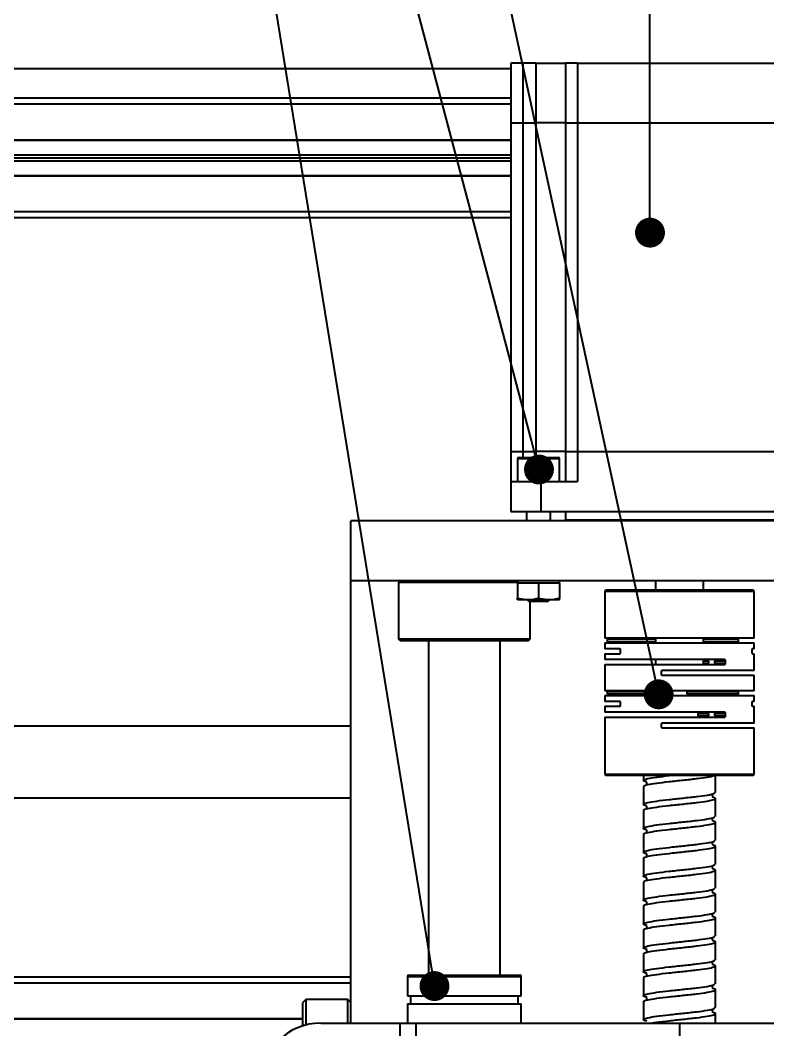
# Model space of a CAD drawing. Header units: millimetres. Extents: x -190 to 12889, y -227 to 3957.
# Drawn here: x 11036.4 to 11161.5, y 1406.6 to 1575.5 of the extents above; entities that cross this region are included whole.
import ezdxf
from ezdxf import colors
from ezdxf.entities.mleader import LeaderData, LeaderLine
from ezdxf.math import Vec2, Vec3

# ---------------------------------------------------------------- set-up
doc = ezdxf.new("R2010")
doc.units = ezdxf.units.MM
doc.header["$LTSCALE"] = 0.7
doc.layers.get('0').update_dxf_attribs({"color": 255})
doc.layers.add('DIM', color=94, linetype='Continuous', lineweight=25)
doc.styles.add('TCVN7824', font='tcvn+7284-2003r.ttf', dxfattribs={"height": 3.5})

# ---------------------------------------------------------------- blocks, each defined once
blk = doc.blocks.new('_Dot')
at = {"color": 0, "linetype": 'ByBlock', "lineweight": -2}
blk.add_line((-0.5, 0), (-1, 0), dxfattribs=at)
at = {"color": 0, "linetype": 'ByBlock', "const_width": 0.5}
blk.add_lwpolyline([(-0.25, 0, 1), (0.25, 0, 1)], format="xyb", close=True, dxfattribs=at)

msp = doc.modelspace()

# ---------------------------------------------------------------- linework, layer by layer
at = {"color": 7, "linetype": 'Continuous', "lineweight": 25}
for p, q in [((10919.1283, 1567.4288), (11118.5095, 1567.4288)), ((11118.5095, 1568.3288), (11118.5095, 1558.3288)), ((11120.5095, 1568.3288), (11118.5095, 1568.3288)), ((11120.5095, 1568.3288), (11120.5095, 1558.3288)), ((11122.6595, 1568.3288), (11120.5095, 1568.3288)), ((11122.6595, 1568.3288), (11122.6595, 1558.3288)), ((11122.6595, 1568.3288), (11127.6595, 1568.3288)), ((11129.6595, 1568.3288), (11127.6595, 1568.3288)), ((11127.6595, 1568.3288), (11127.6595, 1558.3288)), ((11129.6595, 1568.3288), (11129.6595, 1558.3288)), ((11129.6595, 1568.3288), (11163.7595, 1568.3288)), ((11118.5095, 1562.4288), (10942.1283, 1562.4288)), ((11118.5095, 1558.3288), (11120.5095, 1558.3288)), ((11118.5095, 1558.3188), (11118.5095, 1503.3388)), ((11118.5095, 1558.3188), (11120.5095, 1558.3188)), ((11118.5595, 1558.3188), (11118.5595, 1558.3288)), ((11120.5095, 1558.3288), (11122.6595, 1558.3288)), ((11120.5095, 1558.3188), (11120.5095, 1558.3288)), ((11120.5095, 1558.3188), (11120.5095, 1503.3388)), ((11120.5095, 1558.3188), (11122.6595, 1558.3188)), ((11127.6595, 1558.3288), (11122.6595, 1558.3288)), ((11122.6595, 1558.3188), (11122.6595, 1558.3288)), ((11122.6595, 1558.3188), (11122.6595, 1503.3388)), ((11127.6595, 1558.3188), (11122.6595, 1558.3188)), ((11127.6595, 1558.3288), (11129.6595, 1558.3288)), ((11127.6595, 1558.3188), (11127.6595, 1503.3388)), ((11127.6595, 1558.3188), (11129.6595, 1558.3188)), ((11127.7095, 1558.3188), (11127.7095, 1558.3288)), ((11129.6595, 1558.3288), (11163.7595, 1558.3288)), ((11129.6595, 1558.3188), (11129.6595, 1558.3288)), ((11129.6595, 1558.3188), (11129.6595, 1503.3388)), ((11129.6595, 1558.3188), (11163.7595, 1558.3188)), ((11118.5095, 1555.4288), (10942.1283, 1555.4288)), ((11118.5095, 1555.3681), (10942.1283, 1555.3681)), ((11118.5095, 1552.9484), (10942.1283, 1552.9484)), ((11118.5095, 1552.4288), (10942.1283, 1552.4288)), ((11118.5095, 1551.9092), (10942.1283, 1551.9092)), ((11118.5095, 1549.4895), (10942.1283, 1549.4895)), ((11118.5095, 1549.4288), (10942.1283, 1549.4288)), ((11118.5095, 1542.4288), (10970.1283, 1542.4288)), ((11118.5095, 1503.3388), (11120.5095, 1503.3388)), ((11118.5095, 1503.3288), (11118.5095, 1498.3288)), ((11118.5095, 1503.3288), (11120.5095, 1503.3288)), ((11118.5595, 1503.3388), (11118.5595, 1503.3288)), ((11120.5095, 1503.3388), (11122.6595, 1503.3388)), ((11120.5095, 1503.3388), (11120.5095, 1503.3288)), ((11120.5095, 1503.3288), (11122.6595, 1503.3288)), ((11122.6595, 1503.3388), (11122.6595, 1503.3288)), ((11127.6595, 1503.3388), (11122.6595, 1503.3388)), ((11127.6595, 1503.3288), (11122.6595, 1503.3288)), ((11127.6595, 1503.3388), (11129.6595, 1503.3388)), ((11127.6595, 1503.3288), (11127.6595, 1498.3288)), ((11127.6595, 1503.3288), (11129.6595, 1503.3288)), ((11127.7095, 1503.3388), (11127.7095, 1503.3288)), ((11129.6595, 1503.3388), (11163.7595, 1503.3388)), ((11129.6595, 1503.3388), (11129.6595, 1503.3288)), ((11129.6595, 1503.3288), (11129.6595, 1498.3288)), ((11129.6595, 1503.3288), (11163.7595, 1503.3288)), ((11119.6395, 1502.1288), (11119.6395, 1498.3288)), ((11119.8395, 1502.3288), (11123.1395, 1502.3288)), ((11123.1395, 1502.3288), (11126.4395, 1502.3288)), ((11126.6395, 1498.3288), (11126.6395, 1502.1288)), ((11118.5095, 1498.3288), (11118.5095, 1493.3288)), ((11118.5095, 1498.3288), (11123.5095, 1498.3288)), ((11123.5095, 1498.3288), (11123.5095, 1493.3288)), ((11123.5095, 1498.3288), (11129.6595, 1498.3288)), ((11118.5095, 1493.3288), (11123.5095, 1493.3288)), ((11121.1395, 1493.3288), (11121.1395, 1491.7288)), ((11123.5095, 1493.3288), (11169.9095, 1493.3288)), ((11125.1395, 1491.7288), (11125.1395, 1493.3288)), ((11127.6595, 1493.3288), (11127.6595, 1491.9288)), ((11091.7095, 1481.7288), (11091.7095, 1491.7288)), ((11201.7095, 1491.7288), (11091.7095, 1491.7288)), ((11127.6595, 1491.9288), (11127.8595, 1491.7288)), ((11127.6595, 1491.9288), (11165.7595, 1491.9288)), ((11201.7095, 1481.7288), (11091.7095, 1481.7288)), ((11091.7095, 1407.7288), (11091.7095, 1481.7288)), ((11099.9595, 1481.7288), (11099.7095, 1481.4788)), ((11099.7095, 1481.4788), (11099.7095, 1471.9788)), ((11099.7095, 1481.4788), (11119.6395, 1481.4788)), ((11119.6395, 1481.7288), (11119.6395, 1481.3288)), ((11121.3895, 1481.3288), (11119.6395, 1481.3288)), ((11119.6395, 1481.3288), (11119.6395, 1478.8414)), ((11123.1395, 1481.3288), (11121.3895, 1481.3288)), ((11124.8895, 1481.3288), (11123.1395, 1481.3288)), ((11123.1395, 1481.3288), (11123.1395, 1478.8414)), ((11126.6395, 1481.3288), (11124.8895, 1481.3288)), ((11126.6395, 1481.3288), (11126.6395, 1481.7288)), ((11126.6395, 1481.3288), (11126.6395, 1478.8414)), ((11142.7095, 1481.7288), (11142.7095, 1480.1288)), ((11150.7095, 1480.1288), (11150.7095, 1481.7288)), ((11134.4095, 1480.1288), (11134.2095, 1479.9288)), ((11134.2095, 1479.9288), (11134.2095, 1472.1288)), ((11134.4797, 1479.9288), (11134.2095, 1479.9288)), ((11134.6753, 1480.1288), (11134.4095, 1480.1288)), ((11159.2095, 1479.9288), (11134.4797, 1479.9288)), ((11159.0095, 1480.1288), (11134.6753, 1480.1288)), ((11159.2095, 1479.9288), (11159.0095, 1480.1288)), ((11159.2095, 1472.1288), (11159.2095, 1479.9288)), ((11119.6395, 1478.8414), (11121.3895, 1478.5288)), ((11121.3895, 1478.5288), (11119.6395, 1478.5288)), ((11121.3295, 1478.5288), (11121.5295, 1478.3288)), ((11124.8895, 1478.5288), (11121.3895, 1478.5288)), ((11121.5295, 1478.3288), (11123.1395, 1478.3288)), ((11121.7095, 1471.9788), (11121.7095, 1478.3288)), ((11123.1395, 1478.8414), (11124.8895, 1478.5288)), ((11123.1395, 1478.3288), (11124.7495, 1478.3288)), ((11124.7495, 1478.3288), (11124.9495, 1478.5288)), ((11126.6395, 1478.5288), (11124.8895, 1478.5288)), ((11099.7095, 1471.9788), (11099.9595, 1471.7288)), ((11121.7095, 1471.9788), (11099.7095, 1471.9788)), ((11099.9595, 1471.7288), (11121.4595, 1471.7288)), ((11104.7095, 1471.7288), (11104.7095, 1415.7288)), ((11116.7095, 1415.7288), (11116.7095, 1471.7288)), ((11121.4595, 1471.7288), (11121.7095, 1471.9788)), ((11159.2095, 1472.1288), (11134.2095, 1472.1288)), ((11134.2095, 1471.3288), (11134.2095, 1470.3288)), ((11134.2095, 1471.3288), (11159.2095, 1471.3288)), ((11134.5899, 1471.9288), (11134.5899, 1471.5288)), ((11142.7095, 1472.1288), (11142.7095, 1471.3288)), ((11150.7095, 1471.3288), (11150.7095, 1472.1288)), ((11156.5546, 1471.5288), (11156.5546, 1471.9288)), ((11159.2095, 1470.3288), (11159.2095, 1471.3288)), ((11136.7293, 1470.3288), (11134.2095, 1470.3288)), ((11134.2095, 1469.5288), (11134.2095, 1468.5288)), ((11134.2095, 1469.5288), (11136.7293, 1469.5288)), ((11136.8644, 1469.7288), (11136.8644, 1470.1288)), ((11158.8292, 1470.1288), (11158.8292, 1469.7288)), ((11159.2095, 1470.3288), (11158.8815, 1470.3288)), ((11158.8815, 1469.5288), (11159.2095, 1469.5288)), ((11159.2095, 1466.7288), (11159.2095, 1469.5288)), ((11154.2359, 1468.5288), (11134.2095, 1468.5288)), ((11134.2095, 1467.7288), (11134.2095, 1463.3288)), ((11134.2095, 1467.7288), (11154.2359, 1467.7288)), ((11142.7095, 1468.5288), (11142.7095, 1467.7288)), ((11150.7095, 1467.7288), (11150.7095, 1468.5288)), ((11151.5948, 1467.9288), (11151.5948, 1468.3288)), ((11152.5865, 1468.3288), (11154.4117, 1468.3288)), ((11152.5865, 1468.3288), (11152.5865, 1467.9288)), ((11152.5865, 1467.9288), (11154.4117, 1467.9288)), ((11154.4117, 1467.9288), (11154.4117, 1468.3288)), ((11143.6495, 1466.5288), (11143.6495, 1466.1288)), ((11159.2095, 1466.7288), (11143.8649, 1466.7288)), ((11143.8649, 1465.9288), (11159.2095, 1465.9288)), ((11159.2095, 1463.3288), (11159.2095, 1465.9288)), ((11159.2095, 1463.3288), (11134.2095, 1463.3288)), ((11134.5899, 1463.1288), (11134.5899, 1462.7288)), ((11143.2261, 1463.1288), (11134.5899, 1463.1288)), ((11143.2261, 1462.7288), (11134.5899, 1462.7288)), ((11143.2261, 1462.7288), (11143.2261, 1463.1288)), ((11147.9183, 1463.1288), (11147.9183, 1462.7288)), ((11156.5546, 1463.1288), (11147.9183, 1463.1288)), ((11156.5546, 1462.7288), (11147.9183, 1462.7288)), ((11156.5546, 1462.7288), (11156.5546, 1463.1288)), ((11134.2095, 1462.5288), (11134.2095, 1461.5288)), ((11134.2095, 1462.5288), (11159.2095, 1462.5288)), ((11136.7293, 1461.5288), (11134.2095, 1461.5288)), ((11136.8644, 1460.9288), (11136.8644, 1461.3288)), ((11158.8292, 1461.3288), (11158.8292, 1460.9288)), ((11159.2095, 1461.5288), (11158.8815, 1461.5288)), ((11159.2095, 1461.5288), (11159.2095, 1462.5288)), ((11134.2095, 1460.7288), (11134.2095, 1459.7288)), ((11134.2095, 1460.7288), (11136.7293, 1460.7288)), ((11154.2359, 1459.7288), (11134.2095, 1459.7288)), ((11149.7696, 1459.5288), (11149.7696, 1459.1288)), ((11149.7696, 1459.5288), (11151.5948, 1459.5288)), ((11151.5948, 1459.1288), (11151.5948, 1459.5288)), ((11152.5865, 1459.5288), (11154.4117, 1459.5288)), ((11152.5865, 1459.5288), (11152.5865, 1459.1288)), ((11154.4117, 1459.1288), (11154.4117, 1459.5288)), ((11158.8815, 1460.7288), (11159.2095, 1460.7288)), ((11159.2095, 1457.9288), (11159.2095, 1460.7288)), ((11134.2095, 1458.9288), (11134.2095, 1449.3288)), ((11134.2095, 1458.9288), (11154.2359, 1458.9288)), ((11143.6495, 1457.7288), (11143.6495, 1457.3288)), ((11159.2095, 1457.9288), (11143.8649, 1457.9288)), ((11149.7696, 1459.1288), (11151.5948, 1459.1288)), ((11152.5865, 1459.1288), (11154.4117, 1459.1288)), ((11091.7095, 1457.4288), (10939.1283, 1457.4288)), ((11143.8649, 1457.1288), (11159.2095, 1457.1288)), ((11159.2095, 1449.3288), (11159.2095, 1457.1288)), ((11134.2095, 1449.3288), (11134.4095, 1449.1288)), ((11134.4797, 1449.3288), (11134.2095, 1449.3288)), ((11159.0095, 1449.1288), (11134.4095, 1449.1288)), ((11159.2095, 1449.3288), (11134.4797, 1449.3288)), ((11140.7095, 1449.1288), (11140.7095, 1448.315)), ((11152.7095, 1446.315), (11152.7095, 1449.1288)), ((11159.0095, 1449.1288), (11159.2095, 1449.3288)), ((11140.7095, 1447.315), (11140.7095, 1444.315)), ((10939.1283, 1445.4288), (11091.7095, 1445.4288)), ((11152.7095, 1442.315), (11152.7095, 1445.315)), ((11140.7095, 1443.315), (11140.7095, 1440.315)), ((11152.7095, 1438.315), (11152.7095, 1441.315)), ((11140.7095, 1439.315), (11140.7095, 1436.315)), ((11152.7095, 1434.315), (11152.7095, 1437.315)), ((11140.7095, 1435.315), (11140.7095, 1432.315)), ((11152.7095, 1430.315), (11152.7095, 1433.315)), ((11140.7095, 1431.315), (11140.7095, 1428.315)), ((11152.7095, 1426.315), (11152.7095, 1429.315)), ((11140.7095, 1427.315), (11140.7095, 1424.315)), ((11152.7095, 1422.315), (11152.7095, 1425.315)), ((11140.7095, 1423.315), (11140.7095, 1420.315)), ((11152.7095, 1418.315), (11152.7095, 1421.315)), ((11140.7095, 1419.315), (11140.7095, 1416.315)), ((11152.7095, 1414.315), (11152.7095, 1417.315)), ((11091.7095, 1415.4288), (10942.1283, 1415.4288)), ((11101.2095, 1415.5288), (11101.2095, 1412.2788)), ((11101.4095, 1415.7288), (11107.5864, 1415.7288)), ((11107.5864, 1415.7288), (11120.0095, 1415.7288)), ((11120.2095, 1412.2788), (11120.2095, 1415.5288)), ((11140.7095, 1415.315), (11140.7095, 1412.315)), ((11101.2095, 1412.2788), (11120.2095, 1412.2788)), ((11101.7095, 1412.2788), (11101.7095, 1410.9288)), ((11119.7095, 1410.9288), (11119.7095, 1412.2788)), ((11152.7095, 1410.315), (11152.7095, 1413.315)), ((11084.2095, 1411.6788), (11083.7095, 1411.1788)), ((11083.7095, 1407.2682), (11083.7095, 1411.1788)), ((11091.2095, 1411.6788), (11084.2095, 1411.6788)), ((11084.2095, 1411.6788), (11084.2095, 1407.4113)), ((11091.7095, 1411.1788), (11091.2095, 1411.6788)), ((11091.2095, 1407.7288), (11091.2095, 1411.6788)), ((11101.2095, 1410.9288), (11101.2095, 1407.7288)), ((11101.2095, 1410.9288), (11107.5192, 1410.9288)), ((11107.5192, 1410.9288), (11120.2095, 1410.9288)), ((11120.2095, 1407.7288), (11120.2095, 1410.9288)), ((11140.7095, 1411.315), (11140.7095, 1408.315)), ((11152.7095, 1407.7288), (11152.7095, 1409.315)), ((11083.7095, 1408.4288), (10942.1283, 1408.4288)), ((11083.7095, 1408.3681), (10942.1283, 1408.3681)), ((11086.7095, 1407.7288), (11099.9762, 1407.7288)), ((11099.9762, 1375.7288), (11099.9762, 1407.7288)), ((11099.9762, 1407.7288), (11102.6215, 1407.7288)), ((11102.6215, 1407.7288), (11102.6215, 1375.7288)), ((11102.6215, 1407.7288), (11146.7095, 1407.7288)), ((11146.7095, 1407.7288), (11146.7095, 1375.7288)), ((11146.7095, 1407.7288), (11196.7095, 1407.7288))]:
    msp.add_line(p, q, dxfattribs=at)
at = {"color": 8, "linetype": 'Continuous', "lineweight": 25}
for p, q in [((11118.5095, 1561.4288), (10942.1283, 1561.4288)), ((11118.5095, 1543.4288), (10942.1283, 1543.4288)), ((11120.5095, 1503.3288), (11120.5095, 1502.3288)), ((11122.6595, 1503.3288), (11122.6595, 1502.3288)), ((11123.1395, 1502.1288), (11119.6395, 1502.1288)), ((11126.6395, 1502.1288), (11123.1395, 1502.1288)), ((11142.7095, 1471.9288), (11134.5899, 1471.9288)), ((11142.7095, 1471.5288), (11134.5899, 1471.5288)), ((11156.5546, 1471.9288), (11150.7095, 1471.9288)), ((11156.5546, 1471.5288), (11150.7095, 1471.5288)), ((11150.7095, 1468.3288), (11151.5948, 1468.3288)), ((11150.7095, 1467.9288), (11151.5948, 1467.9288)), ((11101.2095, 1415.5288), (11107.5192, 1415.5288)), ((11107.5192, 1415.5288), (11120.2095, 1415.5288)), ((11091.7095, 1414.4288), (10942.1283, 1414.4288))]:
    msp.add_line(p, q, dxfattribs=at)
at = {"color": 7, "linetype": 'Continuous', "lineweight": 25}
for centre, radius, start, end in [((11119.8395, 1502.1288), 0.2, 90, 180), ((11126.4395, 1502.1288), 0.2, 0, 90), ((11101.4095, 1415.5288), 0.2, 90, 180), ((11120.0095, 1415.5288), 0.2, 0, 90), ((11086.7095, 1397.7288), 10, 90, 180)]:
    msp.add_arc(centre, radius, start, end, dxfattribs=at)
for points, knots in [([(11119.6395, 1478.5288), (11119.6395, 1478.5335), (11119.6395, 1478.5507), (11119.6395, 1478.7186), (11119.6395, 1478.8414)], [0, 0, 0, 0, 0.26863361, 1, 1, 1, 1]), ([(11121.3895, 1478.5288), (11121.431, 1478.5291), (11122.0219, 1478.5336), (11122.601, 1478.6931), (11123.1395, 1478.8414)], [0, 0, 0, 0, 0.07017422, 1, 1, 1, 1]), ([(11124.8895, 1478.5288), (11124.931, 1478.5291), (11125.5219, 1478.5336), (11126.101, 1478.6931), (11126.6395, 1478.8414)], [0, 0, 0, 0, 0.07017422, 1, 1, 1, 1]), ([(11126.6395, 1478.5288), (11126.6395, 1478.5335), (11126.6395, 1478.5507), (11126.6395, 1478.7186), (11126.6395, 1478.8414)], [0, 0, 0, 0, 0.26863361, 1, 1, 1, 1]), ([(11134.5375, 1472.1288), (11134.5438, 1472.1261), (11134.5565, 1472.1207), (11134.571, 1472.0846), (11134.5802, 1472.0451), (11134.5855, 1472.0101), (11134.5891, 1471.9708), (11134.5896, 1471.9429), (11134.5899, 1471.9288)], [0, 0, 0, 0, 0.25016596, 0.49873524, 0.62293557, 0.74723743, 0.87249126, 1, 1, 1, 1]), ([(11136.8644, 1470.1288), (11136.8638, 1470.1429), (11136.8626, 1470.1707), (11136.8535, 1470.21), (11136.84, 1470.2451), (11136.8166, 1470.2845), (11136.7794, 1470.3207), (11136.7461, 1470.3261), (11136.7293, 1470.3288)], [0, 0, 0, 0, 0.12739366, 0.25252101, 0.37670516, 0.50081917, 0.74940543, 1, 1, 1, 1]), ([(11136.7293, 1469.5288), (11136.746, 1469.5315), (11136.7793, 1469.5369), (11136.8166, 1469.5731), (11136.84, 1469.6125), (11136.8535, 1469.6475), (11136.8626, 1469.6869), (11136.8638, 1469.7147), (11136.8644, 1469.7288)], [0, 0, 0, 0, 0.25016596, 0.49873524, 0.62293557, 0.74723743, 0.87249126, 1, 1, 1, 1]), ([(11158.8815, 1470.3288), (11158.8752, 1470.3261), (11158.8625, 1470.3207), (11158.848, 1470.2846), (11158.8389, 1470.2451), (11158.8335, 1470.2101), (11158.8299, 1470.1708), (11158.8294, 1470.1429), (11158.8292, 1470.1288)], [0, 0, 0, 0, 0.25016596, 0.49873524, 0.62293557, 0.74723743, 0.87249126, 1, 1, 1, 1]), ([(11158.8292, 1469.7288), (11158.8294, 1469.7148), (11158.8299, 1469.6869), (11158.8335, 1469.6476), (11158.8389, 1469.6126), (11158.848, 1469.5731), (11158.8625, 1469.5369), (11158.8752, 1469.5315), (11158.8815, 1469.5288)], [0, 0, 0, 0, 0.12739366, 0.25252101, 0.37670516, 0.50081917, 0.74940543, 1, 1, 1, 1]), ([(11154.4117, 1468.3288), (11154.411, 1468.3429), (11154.4095, 1468.3707), (11154.3978, 1468.41), (11154.3805, 1468.4451), (11154.3503, 1468.4845), (11154.3019, 1468.5207), (11154.2579, 1468.5261), (11154.2359, 1468.5288)], [0, 0, 0, 0, 0.12739366, 0.25252101, 0.37670516, 0.50081917, 0.74940543, 1, 1, 1, 1]), ([(11154.2359, 1467.7288), (11154.2579, 1467.7315), (11154.3018, 1467.7369), (11154.3502, 1467.7731), (11154.3804, 1467.8125), (11154.3978, 1467.8475), (11154.4095, 1467.8869), (11154.411, 1467.9147), (11154.4117, 1467.9288)], [0, 0, 0, 0, 0.25016596, 0.49873524, 0.62293557, 0.74723743, 0.87249126, 1, 1, 1, 1]), ([(11143.8649, 1466.7288), (11143.838, 1466.7261), (11143.7844, 1466.7207), (11143.7251, 1466.6846), (11143.688, 1466.6451), (11143.6666, 1466.6101), (11143.6522, 1466.5708), (11143.6504, 1466.5429), (11143.6495, 1466.5288)], [0, 0, 0, 0, 0.25016596, 0.49873524, 0.62293557, 0.74723743, 0.87249126, 1, 1, 1, 1]), ([(11143.6495, 1466.1288), (11143.6504, 1466.1148), (11143.6522, 1466.0869), (11143.6666, 1466.0476), (11143.6879, 1466.0126), (11143.725, 1465.9731), (11143.7843, 1465.9369), (11143.838, 1465.9315), (11143.8649, 1465.9288)], [0, 0, 0, 0, 0.12739366, 0.25252101, 0.37670516, 0.50081917, 0.74940543, 1, 1, 1, 1]), ([(11134.5375, 1463.3288), (11134.5438, 1463.3261), (11134.5565, 1463.3207), (11134.571, 1463.2846), (11134.5802, 1463.2451), (11134.5855, 1463.2101), (11134.5891, 1463.1708), (11134.5896, 1463.1429), (11134.5899, 1463.1288)], [0, 0, 0, 0, 0.25016596, 0.49873524, 0.62293557, 0.74723743, 0.87249126, 1, 1, 1, 1]), ([(11136.8644, 1461.3288), (11136.8638, 1461.3429), (11136.8626, 1461.3707), (11136.8535, 1461.41), (11136.84, 1461.4451), (11136.8166, 1461.4845), (11136.7794, 1461.5207), (11136.7461, 1461.5261), (11136.7293, 1461.5288)], [0, 0, 0, 0, 0.12739366, 0.25252101, 0.37670516, 0.50081917, 0.74940543, 1, 1, 1, 1]), ([(11136.7293, 1460.7288), (11136.746, 1460.7315), (11136.7793, 1460.7369), (11136.8166, 1460.7731), (11136.84, 1460.8125), (11136.8535, 1460.8475), (11136.8626, 1460.8869), (11136.8638, 1460.9147), (11136.8644, 1460.9288)], [0, 0, 0, 0, 0.25016596, 0.49873524, 0.62293557, 0.74723743, 0.87249126, 1, 1, 1, 1]), ([(11158.8815, 1461.5288), (11158.8752, 1461.5261), (11158.8625, 1461.5207), (11158.848, 1461.4846), (11158.8389, 1461.4451), (11158.8335, 1461.4101), (11158.8299, 1461.3708), (11158.8294, 1461.3429), (11158.8292, 1461.3288)], [0, 0, 0, 0, 0.25016596, 0.49873524, 0.62293557, 0.74723743, 0.87249126, 1, 1, 1, 1]), ([(11158.8292, 1460.9288), (11158.8294, 1460.9148), (11158.8299, 1460.8869), (11158.8335, 1460.8476), (11158.8389, 1460.8126), (11158.848, 1460.7731), (11158.8625, 1460.7369), (11158.8752, 1460.7315), (11158.8815, 1460.7288)], [0, 0, 0, 0, 0.12739366, 0.25252101, 0.37670516, 0.50081917, 0.74940543, 1, 1, 1, 1]), ([(11154.4117, 1459.5288), (11154.411, 1459.5429), (11154.4095, 1459.5707), (11154.3978, 1459.61), (11154.3805, 1459.6451), (11154.3503, 1459.6845), (11154.3019, 1459.7207), (11154.2579, 1459.7261), (11154.2359, 1459.7288)], [0, 0, 0, 0, 0.12739366, 0.25252101, 0.37670516, 0.50081917, 0.74940543, 1, 1, 1, 1]), ([(11143.8649, 1457.9288), (11143.838, 1457.9261), (11143.7844, 1457.9207), (11143.7251, 1457.8846), (11143.688, 1457.8451), (11143.6666, 1457.8101), (11143.6522, 1457.7708), (11143.6504, 1457.7429), (11143.6495, 1457.7288)], [0, 0, 0, 0, 0.25016596, 0.49873524, 0.62293557, 0.74723743, 0.87249126, 1, 1, 1, 1]), ([(11154.2359, 1458.9288), (11154.2579, 1458.9315), (11154.3018, 1458.9369), (11154.3502, 1458.9731), (11154.3804, 1459.0125), (11154.3978, 1459.0475), (11154.4095, 1459.0869), (11154.411, 1459.1147), (11154.4117, 1459.1288)], [0, 0, 0, 0, 0.25016596, 0.49873524, 0.62293557, 0.74723743, 0.87249126, 1, 1, 1, 1]), ([(11143.6495, 1457.3288), (11143.6504, 1457.3148), (11143.6522, 1457.2869), (11143.6666, 1457.2476), (11143.6879, 1457.2126), (11143.725, 1457.1731), (11143.7843, 1457.1369), (11143.838, 1457.1315), (11143.8649, 1457.1288)], [0, 0, 0, 0, 0.12739366, 0.25252101, 0.37670516, 0.50081917, 0.74940543, 1, 1, 1, 1]), ([(11141.2392, 1448.0655), (11141.1404, 1448.0866), (11140.6497, 1448.1914), (11140.6255, 1448.38), (11141.2826, 1448.6288), (11142.8098, 1448.8776), (11144.2605, 1449.045), (11144.987, 1449.1288)], [0, 0, 0, 0, 0.05938781, 0.29488142, 0.52969391, 0.76450639, 1, 1, 1, 1]), ([(11140.7979, 1447.315), (11140.7716, 1447.3367), (11140.6438, 1447.4418), (11141.3356, 1447.6287), (11142.8068, 1447.8776), (11144.9456, 1448.1288), (11147.3323, 1448.38), (11149.6348, 1448.6288), (11151.4611, 1448.8776), (11152.5746, 1449.1073), (11152.6072, 1449.253), (11152.6211, 1449.315)], [0, 0, 0, 0, 0.0323413, 0.15716027, 0.28197924, 0.40716027, 0.5323413, 0.65716027, 0.78197924, 0.90716027, 1, 1, 1, 1]), ([(11141.1842, 1448.026), (11141.1747, 1448.0271), (11141.1505, 1448.0299), (11141.2207, 1447.8862), (11141.2048, 1447.6714), (11141.1433, 1447.6242), (11141.1974, 1447.6327), (11141.2009, 1447.6332)], [0, 0, 0, 0, 0.16584511, 0.42202168, 0.66494773, 0.97831452, 1, 1, 1, 1]), ([(11141.2392, 1444.0655), (11141.1404, 1444.0866), (11140.6497, 1444.1914), (11140.6264, 1444.38), (11141.2793, 1444.6288), (11142.8219, 1444.8776), (11144.9416, 1445.1288), (11147.3333, 1445.38), (11149.6345, 1445.6288), (11151.4612, 1445.8776), (11152.5746, 1446.1073), (11152.6072, 1446.253), (11152.6211, 1446.315)], [0, 0, 0, 0, 0.02807583, 0.1394064, 0.25041497, 0.36142354, 0.4727541, 0.58408467, 0.69509324, 0.80610181, 0.91743238, 1, 1, 1, 1]), ([(11152.1416, 1445.6871), (11152.1672, 1445.693), (11152.2583, 1445.7141), (11152.2345, 1445.9932), (11152.1905, 1446.0181), (11152.1809, 1446.0236)], [0, 0, 0, 0, 0.23386328, 0.83267449, 1, 1, 1, 1]), ([(11140.7979, 1443.315), (11140.7716, 1443.3367), (11140.6438, 1443.4418), (11141.3356, 1443.6287), (11142.8069, 1443.8776), (11144.9451, 1444.1288), (11147.3341, 1444.38), (11149.6281, 1444.6288), (11151.4863, 1444.8776), (11152.5855, 1445.1288), (11152.8766, 1445.3514), (11152.4115, 1445.4889), (11152.2276, 1445.5433)], [0, 0, 0, 0, 0.029024674, 0.141043373, 0.253062072, 0.365405701, 0.47774933, 0.589768028, 0.701786727, 0.814130356, 0.926473985, 1, 1, 1, 1]), ([(11141.1842, 1444.026), (11141.1747, 1444.0271), (11141.1505, 1444.0299), (11141.2207, 1443.8862), (11141.2048, 1443.6714), (11141.1433, 1443.6242), (11141.1974, 1443.6327), (11141.2009, 1443.6332)], [0, 0, 0, 0, 0.16584511, 0.42202168, 0.66494773, 0.97831452, 1, 1, 1, 1]), ([(11141.2392, 1440.0655), (11141.1404, 1440.0866), (11140.6497, 1440.1914), (11140.6264, 1440.38), (11141.2793, 1440.6288), (11142.8219, 1440.8776), (11144.9416, 1441.1288), (11147.3333, 1441.38), (11149.6345, 1441.6288), (11151.4612, 1441.8776), (11152.5746, 1442.1073), (11152.6072, 1442.253), (11152.6211, 1442.315)], [0, 0, 0, 0, 0.02807583, 0.1394064, 0.25041497, 0.36142354, 0.4727541, 0.58408467, 0.69509324, 0.80610181, 0.91743238, 1, 1, 1, 1]), ([(11140.7979, 1439.315), (11140.7716, 1439.3367), (11140.6438, 1439.4418), (11141.3356, 1439.6287), (11142.8069, 1439.8776), (11144.9451, 1440.1288), (11147.3341, 1440.38), (11149.6281, 1440.6288), (11151.4863, 1440.8776), (11152.5855, 1441.1288), (11152.8766, 1441.3514), (11152.4115, 1441.4889), (11152.2276, 1441.5433)], [0, 0, 0, 0, 0.02902467, 0.14104337, 0.25306207, 0.3654057, 0.47774933, 0.58976803, 0.70178673, 0.81413036, 0.92647399, 1, 1, 1, 1]), ([(11152.1416, 1441.6871), (11152.1672, 1441.693), (11152.2583, 1441.7141), (11152.2345, 1441.9932), (11152.1905, 1442.0181), (11152.1809, 1442.0236)], [0, 0, 0, 0, 0.23386328, 0.83267449, 1, 1, 1, 1]), ([(11141.1842, 1440.026), (11141.1747, 1440.0271), (11141.1505, 1440.0299), (11141.2207, 1439.8862), (11141.2048, 1439.6714), (11141.1433, 1439.6242), (11141.1974, 1439.6327), (11141.2009, 1439.6332)], [0, 0, 0, 0, 0.16584511, 0.42202168, 0.66494773, 0.97831452, 1, 1, 1, 1]), ([(11141.2392, 1436.0655), (11141.1404, 1436.0866), (11140.6497, 1436.1914), (11140.6264, 1436.38), (11141.2793, 1436.6288), (11142.8219, 1436.8776), (11144.9416, 1437.1288), (11147.3333, 1437.38), (11149.6345, 1437.6288), (11151.4612, 1437.8776), (11152.5746, 1438.1073), (11152.6072, 1438.253), (11152.6211, 1438.315)], [0, 0, 0, 0, 0.02807583, 0.1394064, 0.25041497, 0.36142354, 0.4727541, 0.58408467, 0.69509324, 0.80610181, 0.91743238, 1, 1, 1, 1]), ([(11140.7979, 1435.315), (11140.7716, 1435.3367), (11140.6438, 1435.4418), (11141.3356, 1435.6287), (11142.8069, 1435.8776), (11144.9451, 1436.1288), (11147.3341, 1436.38), (11149.6281, 1436.6288), (11151.4863, 1436.8776), (11152.5855, 1437.1288), (11152.8766, 1437.3514), (11152.4115, 1437.4889), (11152.2276, 1437.5433)], [0, 0, 0, 0, 0.029024674, 0.141043373, 0.253062072, 0.365405701, 0.47774933, 0.589768028, 0.701786727, 0.814130356, 0.926473985, 1, 1, 1, 1]), ([(11152.1416, 1437.6871), (11152.1672, 1437.693), (11152.2583, 1437.7141), (11152.2345, 1437.9932), (11152.1905, 1438.0181), (11152.1809, 1438.0236)], [0, 0, 0, 0, 0.23386328, 0.83267449, 1, 1, 1, 1]), ([(11141.1842, 1436.026), (11141.1747, 1436.0271), (11141.1505, 1436.0299), (11141.2207, 1435.8862), (11141.2048, 1435.6714), (11141.1433, 1435.6242), (11141.1974, 1435.6327), (11141.2009, 1435.6332)], [0, 0, 0, 0, 0.16584511, 0.42202168, 0.66494773, 0.97831452, 1, 1, 1, 1]), ([(11141.2392, 1432.0655), (11141.1404, 1432.0866), (11140.6497, 1432.1914), (11140.6264, 1432.38), (11141.2793, 1432.6288), (11142.8219, 1432.8776), (11144.9416, 1433.1288), (11147.3333, 1433.38), (11149.6345, 1433.6288), (11151.4612, 1433.8776), (11152.5746, 1434.1073), (11152.6072, 1434.253), (11152.6211, 1434.315)], [0, 0, 0, 0, 0.02807583, 0.1394064, 0.25041497, 0.36142354, 0.4727541, 0.58408467, 0.69509324, 0.80610181, 0.91743238, 1, 1, 1, 1]), ([(11152.1416, 1433.6871), (11152.1672, 1433.693), (11152.2583, 1433.7141), (11152.2345, 1433.9932), (11152.1905, 1434.0181), (11152.1809, 1434.0236)], [0, 0, 0, 0, 0.23386328, 0.83267449, 1, 1, 1, 1]), ([(11140.7979, 1431.315), (11140.7716, 1431.3367), (11140.6438, 1431.4418), (11141.3356, 1431.6287), (11142.8069, 1431.8776), (11144.9451, 1432.1288), (11147.3341, 1432.38), (11149.6281, 1432.6288), (11151.4863, 1432.8776), (11152.5855, 1433.1288), (11152.8766, 1433.3514), (11152.4115, 1433.4889), (11152.2276, 1433.5433)], [0, 0, 0, 0, 0.02902467, 0.14104337, 0.25306207, 0.3654057, 0.47774933, 0.58976803, 0.70178673, 0.81413036, 0.92647399, 1, 1, 1, 1]), ([(11141.1842, 1432.026), (11141.1747, 1432.0271), (11141.1505, 1432.0299), (11141.2207, 1431.8862), (11141.2048, 1431.6714), (11141.1433, 1431.6242), (11141.1974, 1431.6327), (11141.2009, 1431.6332)], [0, 0, 0, 0, 0.16584511, 0.42202168, 0.66494773, 0.97831452, 1, 1, 1, 1]), ([(11141.2392, 1428.0655), (11141.1404, 1428.0866), (11140.6497, 1428.1914), (11140.6264, 1428.38), (11141.2793, 1428.6288), (11142.8219, 1428.8776), (11144.9416, 1429.1288), (11147.3333, 1429.38), (11149.6345, 1429.6288), (11151.4612, 1429.8776), (11152.5746, 1430.1073), (11152.6072, 1430.253), (11152.6211, 1430.315)], [0, 0, 0, 0, 0.02807583, 0.1394064, 0.25041497, 0.36142354, 0.4727541, 0.58408467, 0.69509324, 0.80610181, 0.91743238, 1, 1, 1, 1]), ([(11140.7979, 1427.315), (11140.7716, 1427.3367), (11140.6438, 1427.4418), (11141.3356, 1427.6287), (11142.8069, 1427.8776), (11144.9451, 1428.1288), (11147.3341, 1428.38), (11149.6281, 1428.6288), (11151.4863, 1428.8776), (11152.5855, 1429.1288), (11152.8766, 1429.3514), (11152.4115, 1429.4889), (11152.2276, 1429.5433)], [0, 0, 0, 0, 0.02902467, 0.14104337, 0.25306207, 0.3654057, 0.47774933, 0.58976803, 0.70178673, 0.81413036, 0.92647399, 1, 1, 1, 1]), ([(11152.1416, 1429.6871), (11152.1672, 1429.693), (11152.2583, 1429.7141), (11152.2345, 1429.9932), (11152.1905, 1430.0181), (11152.1809, 1430.0236)], [0, 0, 0, 0, 0.23386328, 0.83267449, 1, 1, 1, 1]), ([(11141.1842, 1428.026), (11141.1747, 1428.0271), (11141.1505, 1428.0299), (11141.2207, 1427.8862), (11141.2048, 1427.6714), (11141.1433, 1427.6242), (11141.1974, 1427.6327), (11141.2009, 1427.6332)], [0, 0, 0, 0, 0.16584511, 0.42202168, 0.66494773, 0.97831452, 1, 1, 1, 1]), ([(11141.2392, 1424.0655), (11141.1404, 1424.0866), (11140.6497, 1424.1914), (11140.6264, 1424.38), (11141.2793, 1424.6288), (11142.8219, 1424.8776), (11144.9416, 1425.1288), (11147.3333, 1425.38), (11149.6345, 1425.6288), (11151.4612, 1425.8776), (11152.5746, 1426.1073), (11152.6072, 1426.253), (11152.6211, 1426.315)], [0, 0, 0, 0, 0.02807583, 0.1394064, 0.25041497, 0.36142354, 0.4727541, 0.58408467, 0.69509324, 0.80610181, 0.91743238, 1, 1, 1, 1]), ([(11140.7979, 1423.315), (11140.7716, 1423.3367), (11140.6438, 1423.4418), (11141.3356, 1423.6287), (11142.8069, 1423.8776), (11144.9451, 1424.1288), (11147.3341, 1424.38), (11149.6281, 1424.6288), (11151.4863, 1424.8776), (11152.5855, 1425.1288), (11152.8766, 1425.3514), (11152.4115, 1425.4889), (11152.2276, 1425.5433)], [0, 0, 0, 0, 0.02902467, 0.14104337, 0.25306207, 0.3654057, 0.47774933, 0.58976803, 0.70178673, 0.81413036, 0.92647399, 1, 1, 1, 1]), ([(11152.1416, 1425.6871), (11152.1672, 1425.693), (11152.2583, 1425.7141), (11152.2345, 1425.9932), (11152.1905, 1426.0181), (11152.1809, 1426.0236)], [0, 0, 0, 0, 0.23386328, 0.83267449, 1, 1, 1, 1]), ([(11141.1842, 1424.026), (11141.1747, 1424.0271), (11141.1505, 1424.0299), (11141.2207, 1423.8862), (11141.2048, 1423.6714), (11141.1433, 1423.6242), (11141.1974, 1423.6327), (11141.2009, 1423.6332)], [0, 0, 0, 0, 0.16584511, 0.42202168, 0.66494773, 0.97831452, 1, 1, 1, 1]), ([(11141.2392, 1420.0655), (11141.1404, 1420.0866), (11140.6497, 1420.1914), (11140.6264, 1420.38), (11141.2793, 1420.6288), (11142.8219, 1420.8776), (11144.9416, 1421.1288), (11147.3333, 1421.38), (11149.6345, 1421.6288), (11151.4612, 1421.8776), (11152.5746, 1422.1073), (11152.6072, 1422.253), (11152.6211, 1422.315)], [0, 0, 0, 0, 0.02807583, 0.1394064, 0.25041497, 0.36142354, 0.4727541, 0.58408467, 0.69509324, 0.80610181, 0.91743238, 1, 1, 1, 1]), ([(11140.7979, 1419.315), (11140.7716, 1419.3367), (11140.6438, 1419.4418), (11141.3356, 1419.6287), (11142.8069, 1419.8776), (11144.9451, 1420.1288), (11147.3341, 1420.38), (11149.6281, 1420.6288), (11151.4863, 1420.8776), (11152.5855, 1421.1288), (11152.8766, 1421.3514), (11152.4115, 1421.4889), (11152.2276, 1421.5433)], [0, 0, 0, 0, 0.02902467, 0.14104337, 0.25306207, 0.3654057, 0.47774933, 0.58976803, 0.70178673, 0.81413036, 0.92647399, 1, 1, 1, 1]), ([(11152.1416, 1421.6871), (11152.1672, 1421.693), (11152.2583, 1421.7141), (11152.2345, 1421.9932), (11152.1905, 1422.0181), (11152.1809, 1422.0236)], [0, 0, 0, 0, 0.23386328, 0.83267449, 1, 1, 1, 1]), ([(11141.1842, 1420.026), (11141.1747, 1420.0271), (11141.1505, 1420.0299), (11141.2207, 1419.8862), (11141.2048, 1419.6714), (11141.1433, 1419.6242), (11141.1974, 1419.6327), (11141.2009, 1419.6332)], [0, 0, 0, 0, 0.16584511, 0.42202168, 0.66494773, 0.97831452, 1, 1, 1, 1]), ([(11141.2392, 1416.0655), (11141.1404, 1416.0866), (11140.6497, 1416.1914), (11140.6264, 1416.38), (11141.2793, 1416.6288), (11142.8219, 1416.8776), (11144.9416, 1417.1288), (11147.3333, 1417.38), (11149.6345, 1417.6288), (11151.4612, 1417.8776), (11152.5746, 1418.1073), (11152.6072, 1418.253), (11152.6211, 1418.315)], [0, 0, 0, 0, 0.02807583, 0.1394064, 0.25041497, 0.36142354, 0.4727541, 0.58408467, 0.69509324, 0.80610181, 0.91743238, 1, 1, 1, 1]), ([(11140.7979, 1415.315), (11140.7716, 1415.3367), (11140.6438, 1415.4418), (11141.3356, 1415.6287), (11142.8069, 1415.8776), (11144.9451, 1416.1288), (11147.3341, 1416.38), (11149.6281, 1416.6288), (11151.4863, 1416.8776), (11152.5855, 1417.1288), (11152.8766, 1417.3514), (11152.4115, 1417.4889), (11152.2276, 1417.5433)], [0, 0, 0, 0, 0.02902467, 0.14104337, 0.25306207, 0.3654057, 0.47774933, 0.58976803, 0.70178673, 0.81413036, 0.92647399, 1, 1, 1, 1]), ([(11152.1416, 1417.6871), (11152.1672, 1417.693), (11152.2583, 1417.7141), (11152.2345, 1417.9932), (11152.1905, 1418.0181), (11152.1809, 1418.0236)], [0, 0, 0, 0, 0.23386328, 0.83267449, 1, 1, 1, 1]), ([(11141.1842, 1416.026), (11141.1747, 1416.0271), (11141.1505, 1416.0299), (11141.2207, 1415.8862), (11141.2048, 1415.6714), (11141.1433, 1415.6242), (11141.1974, 1415.6327), (11141.2009, 1415.6332)], [0, 0, 0, 0, 0.16584511, 0.42202168, 0.66494773, 0.97831452, 1, 1, 1, 1]), ([(11141.2392, 1412.0655), (11141.1404, 1412.0866), (11140.6497, 1412.1914), (11140.6264, 1412.38), (11141.2793, 1412.6288), (11142.8219, 1412.8776), (11144.9416, 1413.1288), (11147.3333, 1413.38), (11149.6345, 1413.6288), (11151.4612, 1413.8776), (11152.5746, 1414.1073), (11152.6072, 1414.253), (11152.6211, 1414.315)], [0, 0, 0, 0, 0.02807583, 0.1394064, 0.25041497, 0.36142354, 0.4727541, 0.58408467, 0.69509324, 0.80610181, 0.91743238, 1, 1, 1, 1]), ([(11152.1416, 1413.6871), (11152.1672, 1413.693), (11152.2583, 1413.7141), (11152.2345, 1413.9932), (11152.1905, 1414.0181), (11152.1809, 1414.0236)], [0, 0, 0, 0, 0.23386328, 0.83267449, 1, 1, 1, 1]), ([(11140.7979, 1411.315), (11140.7716, 1411.3367), (11140.6438, 1411.4418), (11141.3356, 1411.6287), (11142.8069, 1411.8776), (11144.9451, 1412.1288), (11147.3341, 1412.38), (11149.6281, 1412.6288), (11151.4863, 1412.8776), (11152.5855, 1413.1288), (11152.8766, 1413.3514), (11152.4115, 1413.4889), (11152.2276, 1413.5433)], [0, 0, 0, 0, 0.02902467, 0.14104337, 0.25306207, 0.3654057, 0.47774933, 0.58976803, 0.70178673, 0.81413036, 0.92647399, 1, 1, 1, 1]), ([(11141.1842, 1412.026), (11141.1747, 1412.0271), (11141.1505, 1412.0299), (11141.2207, 1411.8862), (11141.2048, 1411.6714), (11141.1433, 1411.6242), (11141.1974, 1411.6327), (11141.2009, 1411.6332)], [0, 0, 0, 0, 0.16584511, 0.42202168, 0.66494773, 0.97831452, 1, 1, 1, 1]), ([(11141.2392, 1408.0655), (11141.1404, 1408.0866), (11140.6497, 1408.1914), (11140.6264, 1408.38), (11141.2793, 1408.6288), (11142.8219, 1408.8776), (11144.9416, 1409.1288), (11147.3333, 1409.38), (11149.6345, 1409.6288), (11151.4612, 1409.8776), (11152.5746, 1410.1073), (11152.6072, 1410.253), (11152.6211, 1410.315)], [0, 0, 0, 0, 0.02807583, 0.1394064, 0.25041497, 0.36142354, 0.4727541, 0.58408467, 0.69509324, 0.80610181, 0.91743238, 1, 1, 1, 1]), ([(11142.0255, 1407.7288), (11142.3018, 1407.7784), (11143.0413, 1407.9111), (11144.9617, 1408.1288), (11147.3296, 1408.38), (11149.6293, 1408.6288), (11151.4859, 1408.8776), (11152.5856, 1409.1288), (11152.8766, 1409.3514), (11152.4115, 1409.4889), (11152.2276, 1409.5433)], [0, 0, 0, 0, 0.0823351, 0.22035702, 0.35837893, 0.49600165, 0.63362437, 0.77164629, 0.90966821, 1, 1, 1, 1]), ([(11152.1416, 1409.6871), (11152.1672, 1409.693), (11152.2583, 1409.7141), (11152.2345, 1409.9932), (11152.1905, 1410.0181), (11152.1809, 1410.0236)], [0, 0, 0, 0, 0.233863284, 0.832674489, 1, 1, 1, 1])]:
    msp.add_open_spline(points, degree=3, knots=knots, dxfattribs=at)

# ---------------------------------------------------------------- leaders
at = {"layer": 'DIM', "ltscale": 0.2}
ml = msp.add_multileader_mtext('Standard', dxfattribs=at)
ml.set_content('18', color=256, style='TCVN7824')
ml.set_leader_properties(color=256)
ml.set_arrow_properties(name='DOT')
ml.build(insert=Vec2(0, 0))
ml.multileader.update_dxf_attribs({"text_left_attachment_type": 6, "text_right_attachment_type": 6, "dogleg_length": 0.36, "arrow_head_size": 5})
ctx = ml.context
ctx.base_point, ctx.char_height, ctx.arrow_head_size, ctx.plane_origin = Vec3(11060.3801, 1644.968), 3.5, 5, Vec3(11105.7257, 1413.9247)
ctx.left_attachment, ctx.right_attachment, ctx.text_align_type = 6, 6, 2
notes = []
notes.append((ctx, [(0, (1, 1, 0), (11068.2401, 1644.968), (-1, 0), 0.36, [(0, [(11105.7257, 1413.9247)], 0, [])])]))
ctx.mtext.insert, ctx.mtext.alignment, ctx.mtext.flow_direction = Vec3(11065.8801, 1649.168), 3, 5
ml = msp.add_multileader_mtext('Standard', dxfattribs=at)
ml.set_content('17', color=256, style='TCVN7824')
ml.set_leader_properties(color=256)
ml.set_arrow_properties(name='DOT')
ml.build(insert=Vec2(0, 0))
ml.multileader.update_dxf_attribs({"text_left_attachment_type": 6, "text_right_attachment_type": 6, "dogleg_length": 0.36, "arrow_head_size": 5})
ctx = ml.context
ctx.base_point, ctx.char_height, ctx.arrow_head_size, ctx.plane_origin = Vec3(11077.1696, 1644.968), 3.5, 5, Vec3(11123.2055, 1500.335)
ctx.left_attachment, ctx.right_attachment, ctx.text_align_type = 6, 6, 2
notes.append((ctx, [(0, (1, 1, 0), (11085.0296, 1644.968), (-1, 0), 0.36, [(0, [(11123.2055, 1500.335)], 0, [])])]))
ctx.mtext.insert, ctx.mtext.alignment, ctx.mtext.flow_direction = Vec3(11082.6696, 1649.168), 3, 5
ml = msp.add_multileader_mtext('Standard', dxfattribs=at)
ml.set_content('17', color=256, style='TCVN7824')
ml.set_leader_properties(color=256)
ml.set_arrow_properties(name='DOT')
ml.build(insert=Vec2(0, 0))
ml.multileader.update_dxf_attribs({"text_left_attachment_type": 6, "text_right_attachment_type": 6, "dogleg_length": 0.36, "arrow_head_size": 5})
ctx = ml.context
ctx.base_point, ctx.char_height, ctx.arrow_head_size, ctx.plane_origin = Vec3(11095.9908, 1644.968), 3.5, 5, Vec3(11143.2261, 1462.7288)
ctx.left_attachment, ctx.right_attachment, ctx.text_align_type = 6, 6, 2
notes.append((ctx, [(0, (1, 1, 0), (11103.8508, 1644.968), (-1, 0), 0.36, [(0, [(11143.2261, 1462.7288)], 0, [])])]))
ctx.mtext.insert, ctx.mtext.alignment, ctx.mtext.flow_direction = Vec3(11101.4908, 1649.168), 3, 5
ml = msp.add_multileader_mtext('Standard', dxfattribs=at)
ml.set_content('16', color=256, style='TCVN7824')
ml.set_leader_properties(color=256)
ml.set_arrow_properties(name='DOT')
ml.build(insert=Vec2(0, 0))
ml.multileader.update_dxf_attribs({"text_left_attachment_type": 6, "text_right_attachment_type": 6, "dogleg_length": 0.36, "arrow_head_size": 5})
ctx = ml.context
ctx.base_point, ctx.char_height, ctx.arrow_head_size, ctx.plane_origin = Vec3(11142.1357, 1644.968), 3.5, 5, Vec3(11141.7757, 1539.9633)
ctx.left_attachment, ctx.right_attachment = 6, 6
notes.append((ctx, [(0, (1, 1, 0), (11141.7757, 1644.968), (1, 0), 0.36, [(0, [(11141.7757, 1539.9633)], 0, [])])]))
ctx.mtext.insert, ctx.mtext.flow_direction = Vec3(11144.1357, 1649.168), 5
for ctx, leaders in notes:
    for number, flags, end, landing, length, lines in leaders:
        leader = LeaderData()
        leader.index, (leader.has_last_leader_line, leader.has_dogleg_vector, leader.attachment_direction) = number, flags
        leader.last_leader_point, leader.dogleg_vector, leader.dogleg_length = Vec3(end), Vec3(landing), length
        for number, points, colour, breaks in lines:
            line = LeaderLine()
            line.index, line.vertices, line.color, line.breaks = number, Vec3.list(points), colors.encode_raw_color(colour), breaks
            leader.lines.append(line)
        ctx.leaders.append(leader)

doc.saveas('drawing.dxf')
